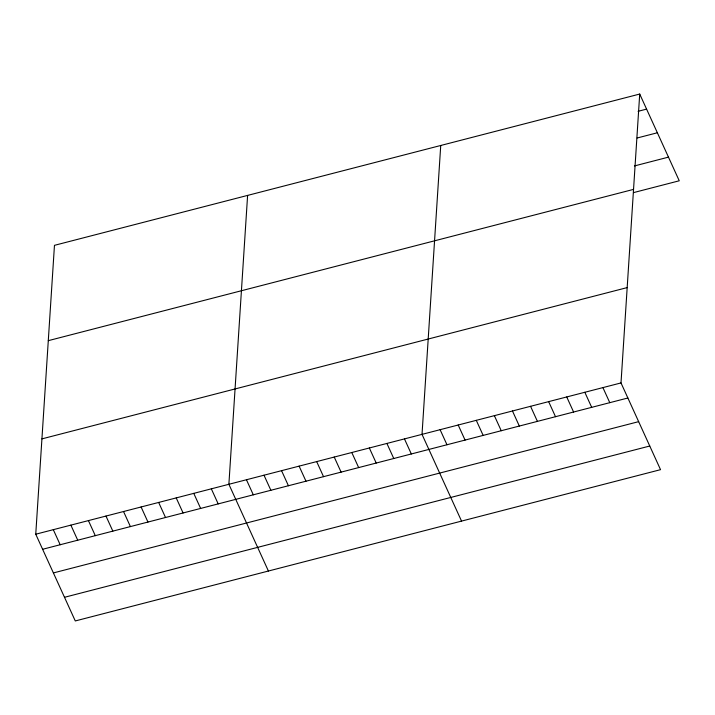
<?xml version="1.0" encoding="UTF-8"?>
<svg xmlns="http://www.w3.org/2000/svg" width="715" height="715" viewBox="0 0 715 715"><rect width="100%" height="100%" fill="white"/><g stroke="black" fill="none" stroke-linecap="round" stroke-linejoin="round"><path stroke-width="1.07" d="M639.719 94.049L621.004 382.927L660.535 469.666L75.281 620.951L35.75 534.212L54.465 245.334L639.719 94.049L679.25 180.788L633.49 192.621M247.605 195.41L228.88 484.287L268.411 571.026M440.735 145.485L422.02 434.363L461.55 521.101M638.075 111.317L646.583 109.118M637.145 137.995L657.362 132.776M634.42 165.943L668.471 157.139M48.289 340.662L633.544 189.386M41.926 438.876L627.18 287.6M35.75 534.212L621.004 382.927M42.614 549.281L627.868 397.996M53.393 572.929L638.647 421.653M64.502 597.293L649.756 446.017M602.915 387.602L609.779 402.67M584.825 392.285L591.689 407.353M566.736 396.959L573.6 412.028M548.646 401.633L555.51 416.702M530.557 406.308L537.421 421.376M512.467 410.982L519.331 426.051M494.378 415.665L501.242 430.734M476.288 420.34L483.152 435.408M458.199 425.014L465.063 440.082M440.109 429.688L446.973 444.757M404.458 438.903L411.331 453.971M386.904 443.443L393.768 458.512M369.342 447.983L376.215 463.052M351.789 452.515L358.653 467.583M334.227 457.055L341.1 472.123M316.673 461.595L323.538 476.664M299.111 466.135L305.984 481.204M281.558 470.676L288.422 485.744M263.996 475.207L270.869 490.275M246.443 479.747L253.307 494.816M211.327 488.828L218.191 503.896M193.765 493.368L200.638 508.437M176.212 497.899L183.076 512.968M158.65 502.439L165.523 517.508M141.096 506.98L147.96 522.048M123.534 511.52L130.407 526.589M105.981 516.06L112.845 531.129M88.419 520.591L95.292 535.66M70.865 525.132L77.729 540.2M53.303 529.672L60.176 544.741"/></g></svg>
